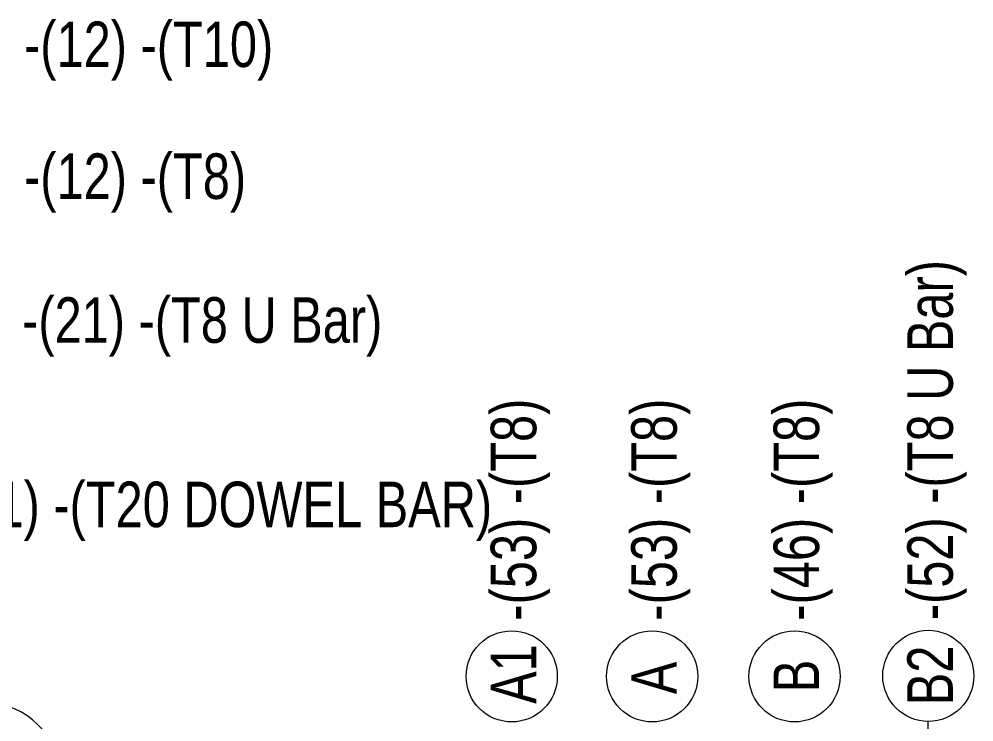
# Model space of a CAD drawing. Header units: millimetres. Extents: x 6720 to 22888, y -3063 to 10060.
# Drawn here: x 12760 to 15379, y 7943 to 9872 of the extents above; entities that cross this region are included whole.
import ezdxf

# ---------------------------------------------------------------- set-up
doc = ezdxf.new("R2010")
doc.units = ezdxf.units.MM
doc.layers.add('G-ANNO-SYMB', color=111, linetype='Continuous', lineweight=9)
doc.layers.add('S-RBAR-IDEN', color=171, linetype='Continuous', lineweight=9)
doc.styles.add('Nirmala UI Semilight', font='NirmalaS.ttf', dxfattribs={"width": 0.8, "height": 125})

# ---------------------------------------------------------------- blocks, each defined once
blk = doc.blocks.new('Detail View - M_Section Head - Filled SHOP DWG-1002450-Elevation Front 1')
at = {"layer": 'G-ANNO-SYMB'}
h = blk.add_hatch(color=256, dxfattribs=at)
edge = h.paths.add_edge_path()
edge.add_line((12386.7, 7794.8), (12469.5, 7794.8))
edge.add_arc((12669.5, 7794.8), 200, 180, 225)
edge.add_line((12528.1, 7653.4), (12386.7, 7794.8))
h = blk.add_hatch(color=256, dxfattribs=at)
edge = h.paths.add_edge_path()
edge.add_line((12952.4, 7794.8), (12811, 7653.4))
edge.add_arc((12669.5, 7794.8), 200, 315, 360)
edge.add_line((12869.5, 7794.8), (12952.4, 7794.8))
h = blk.add_hatch(color=256, dxfattribs=at)
edge = h.paths.add_edge_path()
edge.add_line((12669.5, 7512), (12528.1, 7653.4))
edge.add_arc((12669.5, 7794.8), 200, 225, 270)
edge.add_line((12669.5, 7594.8), (12669.5, 7512))
h = blk.add_hatch(color=256, dxfattribs=at)
edge = h.paths.add_edge_path()
edge.add_line((12669.5, 7512), (12669.5, 7594.8))
edge.add_arc((12669.5, 7794.8), 200, 270, 315)
edge.add_line((12811, 7653.4), (12669.5, 7512))
for p, q in [((12669.5, 7512), (12386.7, 7794.8)), ((12469.5, 7794.8), (12386.7, 7794.8)), ((12386.7, 7794.8), (12528.1, 7653.4)), ((12469.5, 7794.8), (12386.7, 7794.8)), ((12669.5, 7512), (12952.4, 7794.8)), ((12811, 7653.4), (12952.4, 7794.8)), ((12869.5, 7794.8), (12952.4, 7794.8)), ((12952.4, 7794.8), (12869.5, 7794.8)), ((12528.1, 7653.4), (12669.5, 7512)), ((12669.5, 7512), (12811, 7653.4)), ((12669.5, 7594.8), (12669.5, 7512)), ((12669.5, 7512), (12669.5, 7594.8))]:
    blk.add_line(p, q, dxfattribs=at)
for start, end in [(0, 180), (180, 360), (180, 225), (315, 0), (225, 270), (270, 315)]:
    blk.add_arc((12669.5, 7794.8), 200, start, end, dxfattribs=at)
blk = doc.blocks.new('M_Rebar Tag_rfa MARK - DOT 1 MM-794228-Elevation Front 1')
at = {"layer": 'S-RBAR-IDEN'}
blk.add_circle((12615.5, 9050.7), 125, dxfattribs=at)

msp = doc.modelspace()

# ---------------------------------------------------------------- linework, layer by layer
at = {"layer": 'S-RBAR-IDEN'}
msp.add_line((15254.1, 7606.7), (15254.1, 7944.4), dxfattribs=at)

# ---------------------------------------------------------------- block references
at = {"layer": 'G-ANNO-SYMB'}
msp.add_blockref('Detail View - M_Section Head - Filled SHOP DWG-1002450-Elevation Front 1', (0, 0), dxfattribs=at)
at = {"layer": 'S-RBAR-IDEN', "rotation": 89.99999999999991}
for p in [(23162, -4547.4), (23547.3, -4547.4), (23937.9, -4547.4), (24304.8, -4546)]:
    msp.add_blockref('M_Rebar Tag_rfa MARK - DOT 1 MM-794228-Elevation Front 1', p, dxfattribs=at)

# ---------------------------------------------------------------- texts
at = {"layer": 'S-RBAR-IDEN', "char_height": 125, "attachment_point": 1, "style": 'Nirmala UI Semilight'}
for s, insert, width in [('-(12) -(T10)', (12773.7, 9864.9), 769.62), ('-(12) -(T8)', (12773.7, 9503), 705.485), ('-(21) -(T8 U Bar)', (12768.3, 9108.3), 1154.43), ('-(1) -(T20 DOWEL BAR)', (12608.9, 8602.4), 1670.717)]:
    msp.add_mtext(s, dxfattribs=dict(at, insert=insert, width=width))
at = {"layer": 'S-RBAR-IDEN', "char_height": 125, "attachment_point": 1, "rotation": 90, "style": 'Nirmala UI Semilight'}
for s, insert, width in [('-(52) -(T8 U Bar)', (15196.5, 8222.2), 1180.084), ('-(53) -(T8)', (14053.7, 8220.9), 731.139), ('-(53) -(T8)', (14439, 8220.9), 731.139), ('-(46) -(T8)', (14829.5, 8220.9), 734.346), ('A1', (14053.7, 7992.8), 173.164), ('B2', (15196.5, 7988.9), 185.991), ('A', (14439, 8019.2), 109.029), ('B', (14829.5, 8024.6), 96.202)]:
    msp.add_mtext(s, dxfattribs=dict(at, insert=insert, width=width))

doc.saveas('drawing.dxf')
